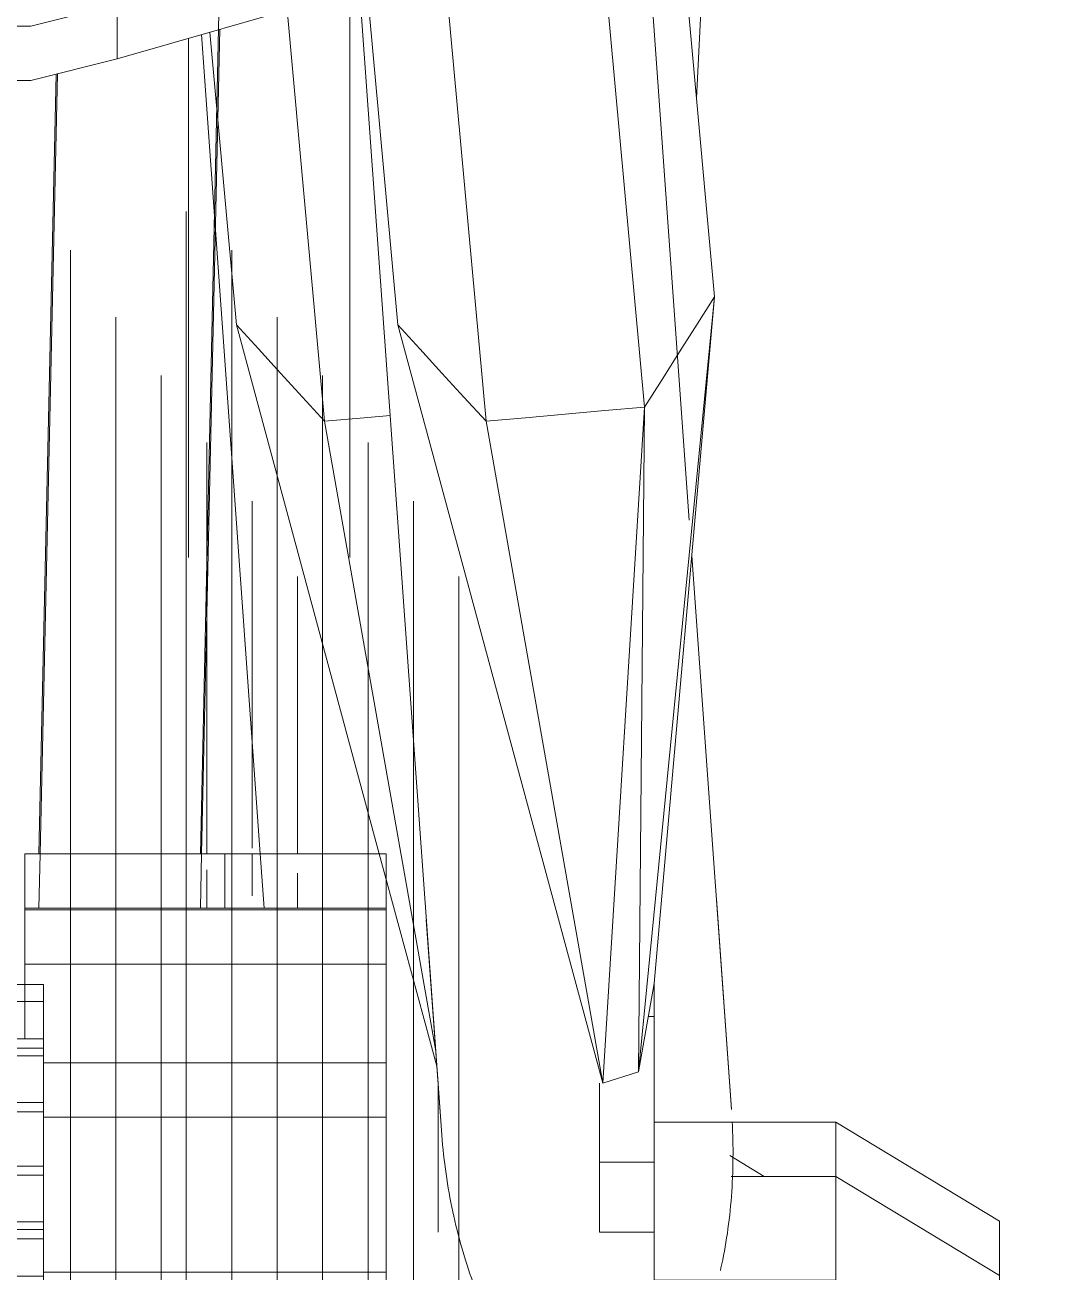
# Model space of a CAD drawing. Header units: millimetres. Extents: x 47511 to 319330, y -16764 to 12078.
# Drawn here: x 98272.7 to 98329.2, y 372.7 to 441.2 of the extents above; entities that cross this region are included whole.
import ezdxf

# ---------------------------------------------------------------- set-up
doc = ezdxf.new("R2010")
doc.units = ezdxf.units.MM
doc.linetypes.add('Dash - Tight', pattern=[4.5, 3, -1.5])
doc.layers.add('A-GENM', color=7, linetype='Continuous', lineweight=5)
doc.layers.add('E-LUM-CIRC', color=5, linetype='Dash - Tight', lineweight=30)
doc.layers.add('G-IMPT', color=7, linetype='Continuous', lineweight=13, true_color=0xc0c0c0)

# ---------------------------------------------------------------- blocks, each defined once
blk = doc.blocks.new('Bicycle_ATB_10197 - Bike ATB2_skp_-8137463-S_1000_LB_Basement')
at = {"layer": 'G-IMPT', "lineweight": 5}
for p, q in [((79.641, 24), (81.669, 24)), ((81.669, 24), (83.759, 24)), ((83.759, 24), (86.746, 24)), ((83.759, 24), (83.759, 15.121)), ((86.84, 15.121), (86.84, 24)), ((75.34, 22.978), (75.34, 15.121)), ((86.84, 23.228), (89.827, 23.162)), ((89.827, 23.162), (132.717, 22.212)), ((66.827, 21.5), (70.04, 21.5)), ((70.04, 21.5), (74.033, 21.5)), ((78.027, 21.5), (74.033, 21.5)), ((74.033, 21.5), (78.027, 21.5)), ((82.021, 21.5), (78.327, 21.5)), ((78.327, 21.5), (82.021, 21.5)), ((85.774, 21.5), (82.021, 21.5)), ((82.021, 21.5), (85.774, 21.5)), ((89.527, 21.5), (86.746, 21.5)), ((86.746, 21.5), (89.527, 21.5)), ((70.359, 19), (66.827, 19)), ((66.827, 19), (70.359, 19)), ((74.033, 19), (70.359, 19)), ((70.359, 19), (74.033, 19)), ((77.708, 19), (74.033, 19)), ((74.033, 19), (77.708, 19)), ((81.382, 19), (78.327, 19)), ((78.327, 19), (81.382, 19)), ((81.382, 19), (84.835, 19)), ((84.835, 19), (88.288, 19)), ((89.827, 19), (88.288, 19)), ((88.288, 19), (89.827, 19)), ((66.827, 16.5), (64.054, 16.5)), ((70.639, 16.5), (67.244, 16.5)), ((74.033, 16.5), (70.639, 16.5)), ((77.428, 16.5), (74.033, 16.5)), ((74.033, 16.5), (77.428, 16.5)), ((80.823, 16.5), (78.327, 16.5)), ((78.327, 16.5), (80.823, 16.5)), ((84.013, 16.5), (80.823, 16.5)), ((86.746, 16.5), (84.013, 16.5)), ((89.827, 16.5), (87.203, 16.5)), ((87.203, 16.5), (89.827, 16.5)), ((93.583, 16.5), (90.393, 16.5)), ((90.393, 16.5), (93.583, 16.5)), ((134.67, 15), (106.116, 15)), ((88.854, 14), (86.84, 14)), ((86.84, 14), (88.854, 14)), ((91.743, 14), (89.827, 14)), ((89.827, 14), (91.743, 14)), ((89.827, 11.5), (87.506, 11.5)), ((87.506, 11.5), (89.827, 11.5)), ((88.063, 9), (86.84, 9))]:
    blk.add_line(p, q, dxfattribs=at)
at = {"layer": 'G-IMPT', "lineweight": 5, "flags": 128}
for points in [[(74.033, 21.5), (70.04, 21.5), (66.827, 21.5)], [(97.033, 21.5), (93.28, 21.5), (89.827, 21.5)], [(89.827, 21.5), (93.28, 21.5), (97.033, 21.5)], [(109.271, 21.5), (106.212, 21.5), (103.152, 21.5), (100.093, 21.5), (97.033, 21.5)], [(97.033, 21.5), (100.093, 21.5), (103.152, 21.5), (106.212, 21.5), (109.271, 21.5)], [(117.259, 21.5), (115.262, 21.5), (113.265, 21.5), (111.268, 21.5), (109.271, 21.5)], [(109.271, 21.5), (111.268, 21.5), (113.265, 21.5), (115.262, 21.5), (117.259, 21.5)], [(120.033, 21.5), (119.34, 21.5), (118.646, 21.5), (117.953, 21.5), (117.259, 21.5)], [(117.259, 21.5), (117.953, 21.5), (118.646, 21.5), (119.34, 21.5), (120.033, 21.5)], [(88.288, 19), (84.835, 19), (81.382, 19)], [(95.193, 19), (91.741, 19), (89.827, 19)], [(89.827, 19), (91.741, 19), (95.193, 19)], [(106.452, 19), (103.638, 19), (100.823, 19), (98.008, 19), (95.193, 19)], [(95.193, 19), (98.008, 19), (100.823, 19), (103.638, 19), (106.452, 19)], [(113.801, 19), (111.964, 19), (110.127, 19), (108.29, 19), (106.452, 19)], [(106.452, 19), (108.29, 19), (110.127, 19), (111.964, 19), (113.801, 19)], [(116.353, 19), (115.715, 19), (115.077, 19), (114.439, 19), (113.801, 19)], [(113.801, 19), (114.439, 19), (115.077, 19), (115.715, 19), (116.353, 19)], [(57.674, 16.5), (60.864, 16.5), (64.054, 16.5), (66.827, 16.5)], [(67.244, 16.5), (70.639, 16.5), (74.033, 16.5)], [(80.823, 16.5), (84.013, 16.5), (86.746, 16.5)], [(103.986, 16.5), (101.385, 16.5), (98.785, 16.5), (96.184, 16.5), (93.583, 16.5)], [(93.583, 16.5), (96.184, 16.5), (98.785, 16.5), (101.385, 16.5), (103.986, 16.5)], [(110.775, 16.5), (109.078, 16.5), (107.381, 16.5), (105.683, 16.5), (103.986, 16.5)], [(103.986, 16.5), (105.683, 16.5), (107.381, 16.5), (109.078, 16.5), (110.775, 16.5)], [(113.133, 16.5), (112.544, 16.5), (111.954, 16.5), (111.365, 16.5), (110.775, 16.5)], [(110.775, 16.5), (111.365, 16.5), (111.954, 16.5), (112.544, 16.5), (113.133, 16.5)], [(101.167, 14), (98.811, 14), (96.455, 14), (94.099, 14), (91.743, 14)], [(91.743, 14), (94.099, 14), (96.455, 14), (98.811, 14), (101.167, 14)], [(107.317, 14), (105.78, 14), (104.242, 14), (102.704, 14), (101.167, 14)], [(101.167, 14), (102.704, 14), (104.242, 14), (105.78, 14), (107.317, 14)], [(109.453, 14), (108.919, 14), (108.385, 14), (107.851, 14), (107.317, 14)], [(107.317, 14), (107.851, 14), (108.385, 14), (108.919, 14), (109.453, 14)], [(96.095, 11.5), (94.417, 11.5), (92.275, 11.5), (90.133, 11.5)], [(90.133, 11.5), (92.275, 11.5), (94.417, 11.5), (95.99, 11.5)]]:
    blk.add_lwpolyline(points, dxfattribs=at)
blk = doc.blocks.new('Bicycle_ATB_10197 - BikeATB2D_dwg_Bike ATB2_skp_-2269-Ref_ Level-8137519-S_1000_LB_Basement')
at = {"layer": 'G-IMPT', "lineweight": 5}
for p, q in [((78.682, 24), (76.654, 24)), ((83.759, 24), (78.682, 24)), ((63.84, 22.978), (63.84, 15.121)), ((75.34, 22.978), (75.34, 15.121)), ((86.84, 23.228), (129.713, 22.278)), ((131.683, 15), (106.116, 15)), ((85.964, 14), (83.853, 14)), ((83.853, 14), (85.964, 14)), ((86.84, 11.5), (84.879, 11.5)), ((84.879, 11.5), (86.84, 11.5)), ((85.774, 9), (83.853, 9)), ((83.853, 9), (85.774, 9))]:
    blk.add_line(p, q, dxfattribs=at)
at = {"layer": 'G-IMPT', "lineweight": 5, "flags": 128}
for points in [[(83.759, 15.121), (83.759, 24), (86.84, 24), (86.84, 15.121)], [(62.293, 21.5), (66.046, 21.5), (70.04, 21.5), (74.033, 21.5), (78.027, 21.5), (82.021, 21.5), (85.774, 21.5), (89.527, 21.5), (93.28, 21.5), (97.033, 21.5), (100.093, 21.5), (103.152, 21.5), (106.212, 21.5), (109.271, 21.5), (111.268, 21.5), (113.265, 21.5), (115.262, 21.5), (117.259, 21.5), (117.953, 21.5), (118.646, 21.5), (119.34, 21.5), (120.033, 21.5), (119.34, 21.5), (118.646, 21.5), (117.953, 21.5), (117.259, 21.5), (115.262, 21.5), (113.265, 21.5), (111.268, 21.5), (109.271, 21.5), (106.212, 21.5), (103.152, 21.5), (100.093, 21.5), (97.033, 21.5), (93.28, 21.5), (89.527, 21.5), (85.774, 21.5), (82.021, 21.5), (78.027, 21.5), (74.033, 21.5), (70.04, 21.5), (66.046, 21.5), (62.293, 21.5)], [(63.232, 19), (66.685, 19), (70.359, 19), (74.033, 19), (77.708, 19), (74.033, 19), (70.359, 19), (66.685, 19), (63.232, 19)], [(116.353, 19), (115.715, 19), (115.077, 19), (114.439, 19), (113.801, 19), (111.964, 19), (110.127, 19), (108.29, 19), (106.452, 19), (103.638, 19), (100.823, 19), (98.008, 19), (95.193, 19), (91.741, 19), (88.288, 19), (84.835, 19), (81.382, 19), (77.709, 19)], [(77.709, 19), (81.382, 19), (84.835, 19), (88.288, 19), (91.741, 19), (95.193, 19), (98.008, 19), (100.823, 19), (103.638, 19), (106.452, 19), (108.29, 19), (110.127, 19), (111.964, 19), (113.801, 19), (114.439, 19), (115.077, 19), (115.715, 19), (116.353, 19)], [(60.864, 16.5), (64.054, 16.5), (67.244, 16.5), (70.639, 16.5), (74.033, 16.5), (77.428, 16.5), (80.823, 16.5), (84.013, 16.5), (87.203, 16.5), (90.393, 16.5), (93.583, 16.5), (96.184, 16.5), (98.785, 16.5), (101.385, 16.5), (103.986, 16.5), (105.683, 16.5), (107.381, 16.5), (109.078, 16.5), (110.775, 16.5), (111.365, 16.5), (111.954, 16.5), (112.544, 16.5), (113.133, 16.5), (112.544, 16.5), (111.954, 16.5), (111.365, 16.5), (110.775, 16.5), (109.078, 16.5), (107.381, 16.5), (105.683, 16.5), (103.986, 16.5), (101.385, 16.5), (98.785, 16.5), (96.184, 16.5), (93.583, 16.5), (90.393, 16.5), (87.203, 16.5), (84.013, 16.5), (80.823, 16.5), (77.428, 16.5), (74.033, 16.5), (70.639, 16.5), (67.244, 16.5), (64.054, 16.5), (60.864, 16.5)], [(86.84, 15.121), (86.84, 13), (83.853, 13)], [(109.453, 14), (108.919, 14), (108.385, 14), (107.851, 14), (107.317, 14), (105.78, 14), (104.242, 14), (102.704, 14), (101.167, 14), (98.811, 14), (96.455, 14), (94.099, 14), (91.743, 14), (88.854, 14), (86.84, 14)], [(86.84, 14), (88.854, 14), (91.743, 14), (94.099, 14), (96.455, 14), (98.811, 14), (101.167, 14), (102.704, 14), (104.242, 14), (105.78, 14), (107.317, 14), (107.851, 14), (108.385, 14), (108.919, 14), (109.453, 14)], [(106.233, 11.5), (105.748, 11.5), (105.263, 11.5), (104.777, 11.5), (104.292, 11.5), (102.894, 11.5), (101.496, 11.5), (100.098, 11.5), (98.7, 11.5), (96.558, 11.5), (94.417, 11.5), (92.275, 11.5), (90.133, 11.5), (87.506, 11.5)], [(87.506, 11.5), (90.133, 11.5), (92.275, 11.5), (94.417, 11.5), (96.558, 11.5), (98.7, 11.5), (100.098, 11.5), (101.496, 11.5), (102.894, 11.5), (104.292, 11.5), (104.777, 11.5), (105.263, 11.5), (105.748, 11.5), (106.233, 11.5)], [(102.093, 9), (101.67, 9), (101.247, 9), (100.824, 9), (100.401, 9), (99.183, 9), (97.965, 9), (96.747, 9), (95.529, 9), (93.662, 9), (91.796, 9), (89.93, 9), (88.063, 9), (86.84, 9)], [(86.84, 9), (88.063, 9), (89.93, 9), (91.796, 9), (93.662, 9), (95.529, 9), (96.747, 9), (97.965, 9), (99.183, 9), (100.401, 9), (100.824, 9), (101.247, 9), (101.67, 9), (102.093, 9)]]:
    blk.add_lwpolyline(points, dxfattribs=at)
blk = doc.blocks.new('Bicycle_ATB_10197 - BikeATB2D_dwg_Bike ATB2_skp_-2270-Ref_ Level-8137520-S_1000_LB_Basement')
at = {"layer": 'G-IMPT', "lineweight": 5}
for p, q in [((302.801, -73.42), (302.801, -64.541)), ((321.496, -79.472), (322.644, -77.577))]:
    blk.add_line(p, q, dxfattribs=at)
at = {"layer": 'G-IMPT', "lineweight": 5, "flags": 128}
for points in [[(274.969, -73.42), (274.969, -64.541), (293.117, -64.541), (302.801, -64.541), (313.361, -64.541)], [(293.117, -64.541), (293.117, -67.041), (293.117, -69.541), (293.117, -72.041), (293.117, -73.42)]]:
    blk.add_lwpolyline(points, dxfattribs=at)
blk.add_lwpolyline([(293.117, -73.42), (293.117, -72.041), (293.117, -69.541), (293.117, -67.041), (293.117, -64.541), (293.117, -67.041), (293.117, -69.541), (293.117, -72.041)], close=True, dxfattribs=at)
blk = doc.blocks.new('Bicycle_ATB_10197 - BikeATB2D_dwg_Bike ATB2_skp_-2280-Ref_ Level-8137529-S_1000_LB_Basement')
at = {"layer": 'G-IMPT', "lineweight": 5}
for p, q in [((9.12, 6.408), (19.395, 9.186)), ((19.395, 9.186), (20.805, 9.568))]:
    blk.add_line(p, q, dxfattribs=at)
at = {"layer": 'G-IMPT', "lineweight": 5, "flags": 128}
for points in [[(20.805, 9.568), (49.885, 17.431), (65.982, 18.898)], [(9.951, 6.467), (44.587, 12.577), (45.912, 13.79), (47.236, 15.004), (48.56, 16.218), (49.885, 17.431)], [(44.908, 8.971), (44.781, 10.398), (44.587, 12.577), (45.912, 13.79), (47.236, 15.004), (48.56, 16.218), (49.885, 17.431), (48.56, 16.218), (47.236, 15.004), (45.912, 13.79), (44.587, 12.577), (67.201, 14.637)], [(0, 6.329), (3.854, 6.329), (8.012, 6.329)]]:
    blk.add_lwpolyline(points, dxfattribs=at)
blk.add_lwpolyline([(44.908, 8.971), (44.781, 10.398), (44.587, 12.577), (44.781, 10.398)], close=True, dxfattribs=at)
blk = doc.blocks.new('Bicycle_ATB_10197 - BikeATB2D_dwg_Bike ATB2_skp_-2286-Ref_ Level-8137534-S_1000_LB_Basement')
blk.add_blockref('Bicycle_ATB_10197 - BikeATB2D_dwg_Bike ATB2_skp_-2280-Ref_ Level-8137529-S_1000_LB_Basement', (0, 0))
blk = doc.blocks.new('Bicycle_ATB_10197 - BikeATB2D_dwg-8137488-S_1000_LB_Basement')
for name, p in [('Bicycle_ATB_10197 - BikeATB2D_dwg_Bike ATB2_skp_-2286-Ref_ Level-8137534-S_1000_LB_Basement', (-666.819, -58.141)), ('Bicycle_ATB_10197 - BikeATB2D_dwg_Bike ATB2_skp_-2269-Ref_ Level-8137519-S_1000_LB_Basement', (-732.854, -53.076)), ('Bicycle_ATB_10197 - BikeATB2D_dwg_Bike ATB2_skp_-2270-Ref_ Level-8137520-S_1000_LB_Basement', (-985.254, 9.729))]:
    blk.add_blockref(name, p)
blk = doc.blocks.new('Bicycle_ATB_10197 - Bicycle_ATB_10197-8136418-S_1000_LB_Basement')
at = {"layer": 'A-GENM'}
for p, q in [((-597.979, -38.791), (-643.026, -42.018)), ((-643.026, -42.018), (-646.013, -42.232))]:
    blk.add_line(p, q, dxfattribs=at)
for name, p in [('Bicycle_ATB_10197 - BikeATB2D_dwg-8137488-S_1000_LB_Basement', (2.987, 0)), ('Bicycle_ATB_10197 - Bike ATB2_skp_-8137463-S_1000_LB_Basement', (-732.854, -53.076))]:
    blk.add_blockref(name, p)
blk = doc.blocks.new('Bicycle_ATB_10197 - Bike ATB2_skp_-V32-S_1000_LB_Basement')
at = {"layer": 'A-GENM'}
for p, q in [((-689.716, -64.813), (-692.137, -64.813)), ((-692.137, -64.813), (-689.716, -64.813)), ((-679.466, -64.813), (-682.453, -64.813)), ((-682.453, -64.813), (-679.466, -64.813)), ((-669.461, -64.813), (-667.288, -64.813)), ((-667.288, -64.813), (-669.461, -64.813))]:
    blk.add_line(p, q, dxfattribs=at)
at = {"layer": 'A-GENM', "flags": 128}
for points in [[(-692.137, -64.813), (-692.137, -62.313), (-692.137, -59.813), (-692.137, -57.313), (-692.137, -54.813)], [(-692.137, -54.813), (-692.137, -57.313), (-692.137, -59.813), (-692.137, -62.313), (-692.137, -64.813)], [(-682.453, -64.813), (-684.874, -64.813), (-687.295, -64.813), (-689.15, -64.813)], [(-689.15, -64.813), (-687.295, -64.813), (-684.874, -64.813), (-682.453, -64.813)], [(-669.461, -64.813), (-672.709, -64.813), (-675.957, -64.813), (-679.205, -64.813)], [(-679.205, -64.813), (-675.957, -64.813), (-672.709, -64.813), (-669.461, -64.813)], [(-666.474, -64.813), (-665.116, -64.813), (-662.944, -64.813), (-660.771, -64.813)], [(-660.771, -64.813), (-662.944, -64.813), (-665.116, -64.813), (-666.474, -64.813)]]:
    blk.add_lwpolyline(points, dxfattribs=at)
at = {"layer": 'G-IMPT', "lineweight": 5}
for p, q in [((-710.285, -54.813), (-707.298, -54.813)), ((-710.285, -54.813), (-710.285, -64.813)), ((-707.298, -54.813), (-692.137, -54.813)), ((-692.137, -54.813), (-682.453, -54.813)), ((-682.453, -54.813), (-679.637, -54.813)), ((-682.453, -54.813), (-682.453, -64.813)), ((-679.466, -54.813), (-672.82, -54.813)), ((-669.461, -57.225), (-669.461, -64.813)), ((-660.771, -64.813), (-660.771, -59.055)), ((-710.285, -64.813), (-707.298, -64.813)), ((-707.298, -64.813), (-692.137, -64.813)), ((-687.389, -73.813), (-692.841, -64.813)), ((-689.716, -64.813), (-692.137, -64.813)), ((-686.925, -73.813), (-692.137, -64.813)), ((-679.466, -64.813), (-682.453, -64.813)), ((-682.453, -64.813), (-680.533, -73.813)), ((-671.958, -73.813), (-669.461, -64.813)), ((-667.288, -64.813), (-669.461, -64.813)), ((-660.771, -64.813), (-666.223, -73.813)), ((-687.389, -73.813), (-686.925, -73.813)), ((-683.938, -73.813), (-686.925, -73.813)), ((-680.533, -73.813), (-683.938, -73.813)), ((-680.533, -73.813), (-671.958, -73.813)), ((-666.223, -73.813), (-671.958, -73.813))]:
    blk.add_line(p, q, dxfattribs=at)
at = {"layer": 'G-IMPT', "lineweight": 5, "flags": 128}
for points in [[(-692.137, -64.813), (-692.137, -62.313), (-692.137, -59.813), (-692.137, -57.313), (-692.137, -54.813)], [(-682.453, -64.813), (-684.874, -64.813), (-687.295, -64.813), (-689.15, -64.813)], [(-669.461, -64.813), (-672.709, -64.813), (-675.957, -64.813), (-679.205, -64.813)], [(-660.771, -64.813), (-662.944, -64.813), (-665.116, -64.813), (-666.474, -64.813)]]:
    blk.add_lwpolyline(points, dxfattribs=at)
blk = doc.blocks.new('Bicycle_ATB_10197 - Bike ATB2_skp_-V34-S_1000_LB_Basement')
at = {"layer": 'G-IMPT', "lineweight": 5}
for p, q in [((108.08, 0), (106.17, 0)), ((106.17, 0), (108.08, 0)), ((126.3, 0), (124.4, 0)), ((124.4, 0), (126.3, 0))]:
    blk.add_line(p, q, dxfattribs=at)
at = {"layer": 'G-IMPT', "lineweight": 5, "flags": 128}
for points in [[(86.69, 0), (85.28, 0), (83.87, 0), (82.46, 0), (81.05, 0)], [(81.05, 0), (82.46, 0), (83.87, 0), (85.28, 0), (86.69, 0)], [(92.33, 0), (90.92, 0), (89.51, 0), (88.1, 0), (86.69, 0)], [(86.69, 0), (88.1, 0), (89.51, 0), (90.92, 0), (92.33, 0)], [(100.45, 0), (98.42, 0), (96.39, 0), (94.36, 0), (92.33, 0)], [(92.33, 0), (94.36, 0), (96.39, 0), (98.42, 0), (100.45, 0)], [(104.26, 0), (102.35, 0), (100.45, 0)], [(100.45, 0), (102.35, 0), (104.26, 0)], [(116.8, 0), (114.62, 0), (112.44, 0), (110.26, 0), (108.08, 0)], [(108.08, 0), (110.26, 0), (112.44, 0), (114.62, 0), (116.8, 0)], [(118.68, 0), (118.21, 0), (117.74, 0), (117.27, 0), (116.8, 0)], [(116.8, 0), (117.27, 0), (117.74, 0), (118.21, 0), (118.68, 0)], [(122.49, 0), (120.58, 0), (118.68, 0)], [(118.68, 0), (120.58, 0), (122.49, 0)], [(126.3, 0), (127.86, 0), (129.41, 0), (130.97, 0), (132.52, 0)], [(132.52, 0), (130.97, 0), (129.41, 0), (127.86, 0), (126.3, 0)], [(132.52, 0), (135.21, 0), (137.9, 0), (140.58, 0), (143.27, 0)], [(143.27, 0), (140.58, 0), (137.9, 0), (135.21, 0), (132.52, 0)], [(143.27, 0), (142.74, 0), (142.22, 0), (141.69, 0), (141.16, 0)], [(141.16, 0), (142.72, 0), (144.27, 0), (145.83, 0), (147.38, 0)], [(147.38, 0), (145.83, 0), (144.27, 0), (142.72, 0), (141.16, 0)], [(141.16, 0), (141.69, 0), (142.22, 0), (142.74, 0), (143.27, 0)], [(147.38, 0), (148.4, 0), (149.41, 0), (150.43, 0), (151.44, 0)], [(151.44, 0), (150.43, 0), (149.41, 0), (148.4, 0), (147.38, 0)], [(151.44, 0), (154.31, 0), (157.18, 0), (160.05, 0), (162.92, 0)], [(162.92, 0), (160.05, 0), (157.18, 0), (154.31, 0), (151.44, 0)], [(162.92, 0), (161.46, 0), (160, 0), (158.54, 0), (157.08, 0)], [(157.08, 0), (158.1, 0), (159.11, 0), (160.13, 0), (161.14, 0)], [(161.14, 0), (160.13, 0), (159.11, 0), (158.1, 0), (157.08, 0)], [(157.08, 0), (158.54, 0), (160, 0), (161.46, 0), (162.92, 0)], [(161.14, 0), (161.49, 0), (161.85, 0), (162.2, 0), (162.55, 0)], [(162.55, 0), (162.2, 0), (161.85, 0), (161.49, 0), (161.14, 0)], [(162.55, 0), (165.26, 0), (167.96, 0), (170.67, 0), (173.38, 0)], [(173.38, 0), (170.67, 0), (167.96, 0), (165.26, 0), (162.55, 0)], [(173.38, 0), (171.16, 0), (168.94, 0), (166.73, 0), (164.51, 0)], [(164.51, 0), (164.86, 0), (165.21, 0), (165.57, 0), (165.92, 0)], [(165.92, 0), (165.57, 0), (165.21, 0), (164.86, 0), (164.51, 0)], [(164.51, 0), (166.73, 0), (168.94, 0), (171.16, 0), (173.38, 0)]]:
    blk.add_lwpolyline(points, dxfattribs=at)
blk = doc.blocks.new('Bicycle_ATB_10197 - Bike ATB2_skp_-V35-S_1000_LB_Basement')
at = {"layer": 'G-IMPT', "lineweight": 5}
for p, q in [((63.84, 24), (75.34, 24)), ((66.827, 24), (75.34, 24)), ((75.34, 24), (83.759, 24)), ((75.34, 24), (75.34, 13)), ((83.759, 24), (86.746, 24)), ((83.759, 24), (83.759, 13)), ((86.84, 13), (86.84, 24)), ((86.84, 23.228), (89.827, 23.162)), ((89.827, 23.162), (135.162, 22.158)), ((82.021, 21.5), (78.327, 21.5)), ((78.327, 21.5), (82.021, 21.5)), ((85.774, 21.5), (82.021, 21.5)), ((82.021, 21.5), (85.774, 21.5)), ((89.527, 21.5), (86.746, 21.5)), ((86.746, 21.5), (89.527, 21.5)), ((81.382, 19), (78.327, 19)), ((78.327, 19), (81.382, 19)), ((80.823, 16.5), (78.327, 16.5)), ((78.327, 16.5), (80.823, 16.5)), ((89.827, 16.5), (87.203, 16.5)), ((87.203, 16.5), (89.827, 16.5)), ((93.583, 16.5), (90.393, 16.5)), ((90.393, 16.5), (93.583, 16.5)), ((137.212, 15), (106.116, 15)), ((88.854, 14), (86.746, 14)), ((86.746, 14), (88.854, 14)), ((91.743, 14), (89.827, 14)), ((89.827, 14), (91.743, 14)), ((75.34, 13), (63.84, 13)), ((83.759, 13), (75.34, 13)), ((86.746, 13), (83.759, 13))]:
    blk.add_line(p, q, dxfattribs=at)
at = {"layer": 'G-IMPT', "lineweight": 5, "flags": 128}
for points in [[(78.027, 21.5), (74.033, 21.5), (70.04, 21.5), (66.827, 21.5)], [(66.827, 21.5), (70.04, 21.5), (74.033, 21.5), (78.027, 21.5)], [(97.033, 21.5), (93.28, 21.5), (89.827, 21.5)], [(89.827, 21.5), (93.28, 21.5), (97.033, 21.5)], [(109.271, 21.5), (106.212, 21.5), (103.152, 21.5), (100.093, 21.5), (97.033, 21.5)], [(97.033, 21.5), (100.093, 21.5), (103.152, 21.5), (106.212, 21.5), (109.271, 21.5)], [(117.259, 21.5), (115.262, 21.5), (113.265, 21.5), (111.268, 21.5), (109.271, 21.5)], [(109.271, 21.5), (111.268, 21.5), (113.265, 21.5), (115.262, 21.5), (117.259, 21.5)], [(120.033, 21.5), (119.34, 21.5), (118.646, 21.5), (117.953, 21.5), (117.259, 21.5)], [(117.259, 21.5), (117.953, 21.5), (118.646, 21.5), (119.34, 21.5), (120.033, 21.5)], [(77.708, 19), (74.033, 19), (70.359, 19), (66.827, 19)], [(66.827, 19), (70.359, 19), (74.033, 19), (77.708, 19)], [(89.827, 19), (88.288, 19), (84.835, 19), (81.382, 19)], [(81.382, 19), (84.835, 19), (88.288, 19), (89.827, 19)], [(95.193, 19), (91.741, 19), (89.827, 19)], [(89.827, 19), (91.741, 19), (95.193, 19)], [(106.452, 19), (103.638, 19), (100.823, 19), (98.008, 19), (95.193, 19)], [(95.193, 19), (98.008, 19), (100.823, 19), (103.638, 19), (106.452, 19)], [(113.801, 19), (111.964, 19), (110.127, 19), (108.29, 19), (106.452, 19)], [(106.452, 19), (108.29, 19), (110.127, 19), (111.964, 19), (113.801, 19)], [(116.353, 19), (115.715, 19), (115.077, 19), (114.439, 19), (113.801, 19)], [(113.801, 19), (114.439, 19), (115.077, 19), (115.715, 19), (116.353, 19)], [(77.428, 16.5), (74.033, 16.5), (70.639, 16.5), (67.244, 16.5)], [(67.244, 16.5), (70.639, 16.5), (74.033, 16.5), (77.428, 16.5)], [(86.746, 16.5), (84.013, 16.5), (80.823, 16.5)], [(80.823, 16.5), (84.013, 16.5), (86.746, 16.5)], [(103.986, 16.5), (101.385, 16.5), (98.785, 16.5), (96.184, 16.5), (93.583, 16.5)], [(93.583, 16.5), (96.184, 16.5), (98.785, 16.5), (101.385, 16.5), (103.986, 16.5)], [(110.775, 16.5), (109.078, 16.5), (107.381, 16.5), (105.683, 16.5), (103.986, 16.5)], [(103.986, 16.5), (105.683, 16.5), (107.381, 16.5), (109.078, 16.5), (110.775, 16.5)], [(113.133, 16.5), (112.544, 16.5), (111.954, 16.5), (111.365, 16.5), (110.775, 16.5)], [(110.775, 16.5), (111.365, 16.5), (111.954, 16.5), (112.544, 16.5), (113.133, 16.5)], [(80.184, 14), (77.109, 14), (74.033, 14), (70.958, 14), (67.883, 14)], [(67.883, 14), (70.958, 14), (74.033, 14), (77.109, 14), (80.184, 14)], [(85.964, 14), (83.074, 14), (80.184, 14)], [(80.184, 14), (83.074, 14), (85.964, 14)], [(101.167, 14), (98.811, 14), (96.455, 14), (94.099, 14), (91.743, 14)], [(91.743, 14), (94.099, 14), (96.455, 14), (98.811, 14), (101.167, 14)], [(107.317, 14), (105.78, 14), (104.242, 14), (102.704, 14), (101.167, 14)], [(101.167, 14), (102.704, 14), (104.242, 14), (105.78, 14), (107.317, 14)], [(109.453, 14), (108.919, 14), (108.385, 14), (107.851, 14), (107.317, 14)], [(107.317, 14), (107.851, 14), (108.385, 14), (108.919, 14), (109.453, 14)], [(68.442, 11.5), (65.815, 11.5), (63.188, 11.5), (60.561, 11.5), (57.933, 11.5)], [(57.933, 11.5), (60.561, 11.5), (63.188, 11.5), (65.815, 11.5), (68.442, 11.5)], [(79.625, 11.5), (76.829, 11.5), (74.033, 11.5), (71.238, 11.5), (68.442, 11.5)], [(68.442, 11.5), (71.238, 11.5), (74.033, 11.5), (76.829, 11.5), (79.625, 11.5)], [(90.133, 11.5), (87.506, 11.5), (84.879, 11.5), (82.252, 11.5), (79.625, 11.5)], [(79.625, 11.5), (82.252, 11.5), (84.879, 11.5), (87.506, 11.5), (90.133, 11.5)], [(95.99, 11.5), (94.417, 11.5), (92.275, 11.5), (90.133, 11.5)], [(90.133, 11.5), (92.275, 11.5), (94.417, 11.5), (95.99, 11.5)], [(69.161, 9), (66.872, 9), (64.582, 9), (62.293, 9), (60.003, 9)], [(60.003, 9), (62.293, 9), (64.582, 9), (66.872, 9), (68.982, 9)], [(78.906, 9), (76.47, 9), (74.033, 9), (71.597, 9), (69.161, 9)], [(88.063, 9), (85.774, 9), (83.485, 9), (81.195, 9), (78.906, 9)]]:
    blk.add_lwpolyline(points, dxfattribs=at)
at = {"xscale": 0.6375951415095663, "yscale": 0.6375951415095663, "zscale": 0.6375951415095663}
blk.add_blockref('Bicycle_ATB_10197 - Bike ATB2_skp_-V34-S_1000_LB_Basement', (11.617, 24), dxfattribs=at)
blk = doc.blocks.new('Bicycle_ATB_10197 - Bike ATB2_skp_-V36-S_1000_LB_Basement')
at = {"layer": 'G-IMPT', "lineweight": 5}
for p, q in [((34.315, 30.777), (34.315, -2.143)), ((36.238, 30.777), (34.315, 30.777)), ((36.718, 30.777), (36.718, -2.143)), ((33.435, -2.143), (33.435, 27.471)), ((40, 26.061), (40, -2.143)), ((45.685, 23.175), (45.685, -2.143)), ((43.282, -2.143), (43.282, 23.092)), ((46.565, 22.802), (46.565, -2.143)), ((33.435, -37.425), (33.435, -39.652)), ((34.315, -37.425), (34.315, -39.652)), ((36.718, -37.425), (36.718, -39.652)), ((40, -37.425), (40, -39.652)), ((43.282, -37.425), (43.282, -39.652)), ((45.685, -37.425), (45.685, -39.652)), ((46.565, -37.425), (46.565, -39.652)), ((34.315, -39.652), (33.435, -39.652)), ((36.718, -39.652), (34.315, -39.652)), ((39.521, -39.652), (37.118, -39.652)), ((42.803, -39.652), (40, -39.652)), ((45.685, -39.652), (43.282, -39.652)), ((46.565, -39.652), (45.685, -39.652))]:
    blk.add_line(p, q, dxfattribs=at)
blk = doc.blocks.new('Bicycle_ATB_10197 - Bike ATB2_skp_-8137456-S_1000_LB_Basement')
at = {"layer": 'G-IMPT', "lineweight": 5}
for p, q in [((-600.506, -20.522), (-600.506, -18.847)), ((-599.31, -25.265), (-600.506, -20.522)), ((-596.323, -25.265), (-599.31, -25.265)), ((-599.31, -25.265), (-595.373, -39.018))]:
    blk.add_line(p, q, dxfattribs=at)
blk = doc.blocks.new('Bicycle_ATB_10197 - BikeATB2D_dwg_Bike ATB2_skp_-2262-Ref_ Level-V72-S_1000_LB_Basement')
at = {"layer": 'G-IMPT', "lineweight": 5}
blk.add_line((385.944, -34.994), (384.748, -30.251), dxfattribs=at)
at = {"layer": 'G-IMPT', "lineweight": 5, "flags": 128}
blk.add_lwpolyline([(384.748, -30.251), (384.748, -8.691), (384.748, 12.868), (385.944, 17.611)], dxfattribs=at)
blk = doc.blocks.new('Bicycle_ATB_10197 - BikeATB2D_dwg_Bike ATB2_skp_-2263-Ref_ Level-V73-S_1000_LB_Basement')
at = {"layer": 'G-IMPT', "lineweight": 5}
for p, q in [((34.315, 30.777), (33.435, 30.777)), ((33.435, -2.143), (33.435, 28.882)), ((36.718, 28.882), (36.718, -2.143)), ((40, 28.882), (40, -2.143)), ((43.282, -2.143), (43.282, 28.577)), ((45.685, 27.904), (45.685, -2.143)), ((46.565, 27.667), (46.565, -2.143)), ((34.315, -37.425), (34.315, -39.652)), ((36.718, -37.425), (36.718, -39.652)), ((40, -37.425), (40, -39.652)), ((43.282, -37.425), (43.282, -39.652)), ((45.685, -37.425), (45.685, -39.652))]:
    blk.add_line(p, q, dxfattribs=at)
at = {"layer": 'G-IMPT', "lineweight": 5, "flags": 128}
for points in [[(35.762, 30.777), (34.315, 30.777), (34.315, -2.143)], [(46.565, -37.425), (46.565, -39.652), (45.685, -39.652), (43.282, -39.652), (40, -39.652), (36.718, -39.652), (34.315, -39.652), (33.435, -39.652), (33.435, -37.425)]]:
    blk.add_lwpolyline(points, dxfattribs=at)
blk = doc.blocks.new('Bicycle_ATB_10197 - BikeATB2D_dwg_Bike ATB2_skp_-2268-Ref_ Level-V78-S_1000_LB_Basement')
at = {"layer": 'G-IMPT', "lineweight": 5, "flags": 128}
blk.add_lwpolyline([(81.05, 0), (82.46, 0), (83.87, 0), (85.28, 0), (86.69, 0), (88.1, 0), (89.51, 0), (90.92, 0), (92.33, 0), (94.36, 0), (96.39, 0), (98.42, 0), (100.45, 0), (102.35, 0), (104.26, 0), (106.17, 0), (108.08, 0), (110.26, 0), (112.44, 0), (114.62, 0), (116.8, 0), (117.27, 0), (117.74, 0), (118.21, 0), (118.68, 0), (120.58, 0), (122.49, 0), (124.4, 0), (126.3, 0), (127.86, 0), (129.41, 0), (130.97, 0), (132.52, 0), (135.21, 0), (137.9, 0), (140.58, 0), (143.27, 0), (142.74, 0), (142.22, 0), (141.69, 0), (141.16, 0), (142.72, 0), (144.27, 0), (145.83, 0), (147.38, 0), (148.4, 0), (149.41, 0), (150.43, 0), (151.44, 0), (154.31, 0), (157.18, 0), (160.05, 0), (162.92, 0), (161.46, 0), (160, 0), (158.54, 0), (157.08, 0), (158.1, 0), (159.11, 0), (160.13, 0), (161.14, 0), (161.49, 0), (161.85, 0), (162.2, 0), (162.55, 0), (165.26, 0), (167.96, 0), (170.67, 0), (173.38, 0), (171.16, 0), (168.94, 0), (166.73, 0), (164.51, 0), (164.86, 0), (165.21, 0), (165.57, 0), (165.92, 0), (165.57, 0), (165.21, 0), (164.86, 0), (164.51, 0), (166.73, 0), (168.94, 0), (171.16, 0), (173.38, 0), (170.67, 0), (167.96, 0), (165.26, 0), (162.55, 0), (162.2, 0), (161.85, 0), (161.49, 0), (161.14, 0), (160.13, 0), (159.11, 0), (158.1, 0), (157.08, 0), (158.54, 0), (160, 0), (161.46, 0), (162.92, 0), (160.05, 0), (157.18, 0), (154.31, 0), (151.44, 0), (150.43, 0), (149.41, 0), (148.4, 0), (147.38, 0), (145.83, 0), (144.27, 0), (142.72, 0), (141.16, 0), (141.69, 0), (142.22, 0), (142.74, 0), (143.27, 0), (140.58, 0), (137.9, 0), (135.21, 0), (132.52, 0), (130.97, 0), (129.41, 0), (127.86, 0), (126.3, 0), (124.4, 0), (122.49, 0), (120.58, 0), (118.68, 0), (118.21, 0), (117.74, 0), (117.27, 0), (116.8, 0), (114.62, 0), (112.44, 0), (110.26, 0), (108.08, 0), (106.17, 0), (104.26, 0), (102.35, 0), (100.45, 0), (98.42, 0), (96.39, 0), (94.36, 0), (92.33, 0), (90.92, 0), (89.51, 0), (88.1, 0), (86.69, 0), (85.28, 0), (83.87, 0), (82.46, 0), (81.05, 0)], dxfattribs=at)
blk = doc.blocks.new('Bicycle_ATB_10197 - BikeATB2D_dwg_Bike ATB2_skp_-2269-Ref_ Level-V79-S_1000_LB_Basement')
at = {"layer": 'G-IMPT', "lineweight": 5}
for p, q in [((63.84, 24), (63.84, 13)), ((86.84, 23.228), (135.162, 22.158)), ((137.212, 15), (106.116, 15))]:
    blk.add_line(p, q, dxfattribs=at)
at = {"layer": 'G-IMPT', "lineweight": 5, "flags": 128}
for points in [[(83.759, 24), (75.34, 24), (63.84, 24), (52.34, 24), (43.922, 24), (40.84, 24), (20.602, 24), (20.602, 13)], [(83.759, 13), (83.759, 24), (86.84, 24), (86.84, 13), (83.759, 13), (75.34, 13), (63.84, 13), (52.34, 13), (43.922, 13), (40.84, 13)], [(66.477, 24), (75.34, 24), (75.34, 13)], [(62.293, 21.5), (66.046, 21.5), (70.04, 21.5), (74.033, 21.5), (78.027, 21.5), (82.021, 21.5), (85.774, 21.5), (89.527, 21.5), (93.28, 21.5), (97.033, 21.5), (100.093, 21.5), (103.152, 21.5), (106.212, 21.5), (109.271, 21.5), (111.268, 21.5), (113.265, 21.5), (115.262, 21.5), (117.259, 21.5), (117.953, 21.5), (118.646, 21.5), (119.34, 21.5), (120.033, 21.5), (119.34, 21.5), (118.646, 21.5), (117.953, 21.5), (117.259, 21.5), (115.262, 21.5), (113.265, 21.5), (111.268, 21.5), (109.271, 21.5), (106.212, 21.5), (103.152, 21.5), (100.093, 21.5), (97.033, 21.5), (93.28, 21.5), (89.527, 21.5), (85.774, 21.5), (82.021, 21.5), (78.027, 21.5), (74.033, 21.5), (70.04, 21.5), (66.046, 21.5), (62.293, 21.5)], [(63.232, 19), (66.685, 19), (70.359, 19), (74.033, 19), (77.708, 19), (74.033, 19), (70.359, 19), (66.685, 19), (63.232, 19)], [(116.353, 19), (115.715, 19), (115.077, 19), (114.439, 19), (113.801, 19), (111.964, 19), (110.127, 19), (108.29, 19), (106.452, 19), (103.638, 19), (100.823, 19), (98.008, 19), (95.193, 19), (91.741, 19), (88.288, 19), (84.835, 19), (81.382, 19), (77.709, 19)], [(77.709, 19), (81.382, 19), (84.835, 19), (88.288, 19), (91.741, 19), (95.193, 19), (98.008, 19), (100.823, 19), (103.638, 19), (106.452, 19), (108.29, 19), (110.127, 19), (111.964, 19), (113.801, 19), (114.439, 19), (115.077, 19), (115.715, 19), (116.353, 19)], [(60.864, 16.5), (64.054, 16.5), (67.244, 16.5), (70.639, 16.5), (74.033, 16.5), (77.428, 16.5), (80.823, 16.5), (84.013, 16.5), (87.203, 16.5), (90.393, 16.5), (93.583, 16.5), (96.184, 16.5), (98.785, 16.5), (101.385, 16.5), (103.986, 16.5), (105.683, 16.5), (107.381, 16.5), (109.078, 16.5), (110.775, 16.5), (111.365, 16.5), (111.954, 16.5), (112.544, 16.5), (113.133, 16.5), (112.544, 16.5), (111.954, 16.5), (111.365, 16.5), (110.775, 16.5), (109.078, 16.5), (107.381, 16.5), (105.683, 16.5), (103.986, 16.5), (101.385, 16.5), (98.785, 16.5), (96.184, 16.5), (93.583, 16.5), (90.393, 16.5), (87.203, 16.5), (84.013, 16.5), (80.823, 16.5), (77.428, 16.5), (74.033, 16.5), (70.639, 16.5), (67.244, 16.5), (64.054, 16.5), (60.864, 16.5)], [(62.103, 14), (64.993, 14), (67.883, 14), (70.958, 14), (74.033, 14), (77.109, 14), (80.184, 14), (83.074, 14), (85.964, 14), (88.854, 14), (91.743, 14), (94.099, 14), (96.455, 14), (98.811, 14), (101.167, 14), (102.704, 14), (104.242, 14), (105.78, 14), (107.317, 14), (107.851, 14), (108.385, 14), (108.919, 14), (109.453, 14), (108.919, 14), (108.385, 14), (107.851, 14), (107.317, 14), (105.78, 14), (104.242, 14), (102.704, 14), (101.167, 14), (98.811, 14), (96.455, 14), (94.099, 14), (91.743, 14), (88.854, 14), (85.964, 14), (83.074, 14), (80.184, 14), (77.109, 14), (74.033, 14), (70.958, 14), (67.883, 14), (64.993, 14), (62.103, 14)], [(63.188, 11.5), (65.815, 11.5), (68.442, 11.5), (71.238, 11.5), (74.033, 11.5), (76.829, 11.5), (79.625, 11.5), (82.252, 11.5), (84.879, 11.5), (87.506, 11.5), (90.133, 11.5), (92.275, 11.5), (94.417, 11.5), (96.558, 11.5), (98.7, 11.5), (100.098, 11.5), (101.496, 11.5), (102.894, 11.5), (104.292, 11.5), (104.777, 11.5), (105.263, 11.5), (105.748, 11.5), (106.233, 11.5), (105.748, 11.5), (105.263, 11.5), (104.777, 11.5), (104.292, 11.5), (102.894, 11.5), (101.496, 11.5), (100.098, 11.5), (98.7, 11.5), (96.558, 11.5), (94.417, 11.5), (92.275, 11.5), (90.133, 11.5), (87.506, 11.5), (84.879, 11.5), (82.252, 11.5), (79.625, 11.5), (76.829, 11.5), (74.033, 11.5), (71.238, 11.5), (68.442, 11.5), (65.815, 11.5), (63.188, 11.5)], [(62.293, 9), (64.582, 9), (66.872, 9), (69.161, 9), (71.597, 9), (74.033, 9), (76.47, 9), (78.906, 9), (81.195, 9), (83.485, 9), (85.774, 9), (88.063, 9), (89.93, 9), (91.796, 9), (93.662, 9), (95.529, 9), (96.747, 9), (97.965, 9), (99.183, 9), (100.401, 9), (100.824, 9), (101.247, 9), (101.67, 9), (102.093, 9), (101.67, 9), (101.247, 9), (100.824, 9), (100.401, 9), (99.183, 9), (97.965, 9), (96.747, 9), (95.529, 9), (93.662, 9), (91.796, 9), (89.93, 9), (88.063, 9), (85.774, 9), (83.485, 9), (81.195, 9), (78.906, 9), (76.47, 9), (74.033, 9), (71.597, 9), (69.161, 9), (66.872, 9), (64.582, 9), (62.293, 9)]]:
    blk.add_lwpolyline(points, dxfattribs=at)
at = {"xscale": 0.6375951415095663, "yscale": 0.6375951415095663, "zscale": 0.6375951415095663}
blk.add_blockref('Bicycle_ATB_10197 - BikeATB2D_dwg_Bike ATB2_skp_-2268-Ref_ Level-V78-S_1000_LB_Basement', (11.617, 24), dxfattribs=at)
blk = doc.blocks.new('Bicycle_ATB_10197 - BikeATB2D_dwg_Bike ATB2_skp_-2270-Ref_ Level-V80-S_1000_LB_Basement')
at = {"layer": 'G-IMPT', "lineweight": 5}
blk.add_line((304.721, -83.541), (298.33, -83.541), dxfattribs=at)
at = {"layer": 'G-IMPT', "lineweight": 5, "flags": 128}
for points in [[(293.117, -64.541), (293.117, -67.041), (293.117, -69.541), (293.117, -72.041), (293.117, -74.541), (274.969, -74.541), (274.969, -64.541), (293.117, -64.541), (302.801, -64.541), (315.794, -64.541), (318.436, -64.541)], [(313.296, -83.541), (319.031, -83.541), (324.483, -74.541), (322.311, -74.541), (320.138, -74.541), (317.966, -74.541), (315.794, -74.541), (312.546, -74.541), (309.297, -74.541), (306.049, -74.541), (302.801, -74.541), (300.38, -74.541), (297.959, -74.541), (295.538, -74.541), (293.117, -74.541), (293.117, -72.041), (293.117, -69.541), (293.117, -67.041), (293.117, -64.541), (293.117, -67.041), (293.117, -69.541), (293.117, -72.041), (293.117, -74.541), (295.538, -74.541), (297.959, -74.541), (300.38, -74.541), (302.801, -74.541), (300.38, -74.541), (297.959, -74.541), (295.538, -74.541), (293.117, -74.541), (298.33, -83.541), (297.865, -83.541)], [(324.483, -74.541), (322.311, -74.541), (320.138, -74.541), (317.966, -74.541), (315.794, -74.541), (312.546, -74.541), (309.297, -74.541), (306.049, -74.541), (302.801, -74.541), (306.049, -74.541), (309.297, -74.541), (312.546, -74.541), (315.794, -74.541), (313.296, -83.541), (304.721, -83.541), (302.801, -74.541), (302.801, -64.541)], [(315.794, -64.541), (315.794, -74.541), (317.966, -74.541), (320.138, -74.541), (322.311, -74.541), (324.483, -74.541), (324.483, -64.541)]]:
    blk.add_lwpolyline(points, dxfattribs=at)
blk = doc.blocks.new('Bicycle_ATB_10197 - BikeATB2D_dwg_Bike ATB2_skp_-2280-Ref_ Level-V89-S_1000_LB_Basement')
at = {"layer": 'G-IMPT', "lineweight": 5}
for p, q in [((3.854, 3.329), (3.854, 6.329)), ((76.846, 0.259), (62.353, 0.995))]:
    blk.add_line(p, q, dxfattribs=at)
at = {"layer": 'G-IMPT', "lineweight": 5, "flags": 128}
for points in [[(75.041, 6.565), (45.363, 3.861), (46.881, 2.896), (48.399, 1.931), (49.917, 0.965), (51.436, 0), (8.815, 4.197), (8.195, 6.158), (49.885, 17.431), (71.37, 19.389)], [(76.273, 2.263), (51.436, 0), (49.917, 0.965), (48.399, 1.931), (46.881, 2.896), (45.363, 3.861), (46.881, 2.896), (48.399, 1.931), (49.917, 0.965), (51.436, 0), (13.674, 3.329), (8.815, 4.197), (45.363, 3.861), (8.195, 6.158), (44.587, 12.577), (45.912, 13.79), (47.236, 15.004), (48.56, 16.218), (49.885, 17.431)], [(45.363, 3.861), (45.169, 6.04), (44.975, 8.219), (44.781, 10.398), (44.587, 12.577), (44.781, 10.398), (44.975, 8.219), (45.169, 6.04), (45.363, 3.861), (45.169, 6.04), (44.975, 8.219), (44.781, 10.398), (44.587, 12.577), (45.912, 13.79), (47.236, 15.004), (48.56, 16.218), (49.885, 17.431), (48.56, 16.218), (47.236, 15.004), (45.912, 13.79), (44.587, 12.577), (72.59, 15.128)], [(11.852, 3.329), (3.854, 3.329), (0, 3.329), (0, 6.329), (3.854, 6.329), (8.195, 6.329)], [(11.852, 3.64), (11.852, 3.329), (13.674, 3.329)]]:
    blk.add_lwpolyline(points, dxfattribs=at)
blk = doc.blocks.new('Bicycle_ATB_10197 - BikeATB2D_dwg_Bike ATB2_skp_-2286-Ref_ Level-V94-S_1000_LB_Basement')
blk.add_blockref('Bicycle_ATB_10197 - BikeATB2D_dwg_Bike ATB2_skp_-2280-Ref_ Level-V89-S_1000_LB_Basement', (0, 0))
blk = doc.blocks.new('Bicycle_ATB_10197 - BikeATB2D_dwg-V95-S_1000_LB_Basement')
for name, p in [('Bicycle_ATB_10197 - BikeATB2D_dwg_Bike ATB2_skp_-2262-Ref_ Level-V72-S_1000_LB_Basement', (-985.254, 9.729)), ('Bicycle_ATB_10197 - BikeATB2D_dwg_Bike ATB2_skp_-2286-Ref_ Level-V94-S_1000_LB_Basement', (-666.819, -58.141)), ('Bicycle_ATB_10197 - BikeATB2D_dwg_Bike ATB2_skp_-2269-Ref_ Level-V79-S_1000_LB_Basement', (-732.854, -53.076)), ('Bicycle_ATB_10197 - BikeATB2D_dwg_Bike ATB2_skp_-2270-Ref_ Level-V80-S_1000_LB_Basement', (-985.254, 9.729))]:
    blk.add_blockref(name, p)
at = {"xscale": 1.06560223676661, "yscale": 1.06560223676661, "zscale": 1.06560223676661}
blk.add_blockref('Bicycle_ATB_10197 - BikeATB2D_dwg_Bike ATB2_skp_-2263-Ref_ Level-V73-S_1000_LB_Basement', (-702.82, 21.033), dxfattribs=at)
blk = doc.blocks.new('Bicycle_ATB_10197 - Bicycle_ATB_10197-V96-S_1000_LB_Basement')
at = {"layer": 'A-GENM'}
for p, q in [((-595.489, -38.613), (-658.229, -43.107)), ((-646.652, -42.277), (-658.229, -43.107)), ((-624.678, -56.745), (-590.989, -54.332)), ((-657.086, -59.066), (-626.644, -56.885)), ((-657.086, -59.066), (-645.509, -58.237))]:
    blk.add_line(p, q, dxfattribs=at)
for points, knots in [([(-674.044, -52.26), (-674.066, -51.911), (-674.019, -51.208), (-673.681, -50.152), (-673.162, -49.285), (-672.613, -48.608), (-671.989, -47.945), (-671.233, -47.308), (-670.358, -46.704), (-669.425, -46.126), (-668.379, -45.588), (-667.237, -45.099), (-666.059, -44.645), (-664.473, -44.143), (-662.465, -43.661), (-660.37, -43.306), (-658.944, -43.158), (-658.229, -43.107)], [0, 0, 0, 0, 0.0416667, 0.0833333, 0.125, 0.1458333, 0.1666667, 0.2083333, 0.2291667, 0.25, 0.2916667, 0.3125, 0.3333333, 0.375, 0.4166667, 0.4583333, 0.5, 0.5, 0.5, 0.5]), ([(-657.789, -59.109), (-658.27, -59.133), (-659.466, -59.168), (-661.358, -59.121), (-663.414, -58.93), (-664.931, -58.68), (-665.744, -58.501), (-665.935, -58.456)], [0.5136559, 0.5136559, 0.5136559, 0.5136559, 0.5416667, 0.5833333, 0.625, 0.6666667, 0.6796061, 0.6796061, 0.6796061, 0.6796061])]:
    blk.add_open_spline(points, degree=3, knots=knots, dxfattribs=at)
for name, p in [('Bicycle_ATB_10197 - BikeATB2D_dwg-V95-S_1000_LB_Basement', (2.987, 0)), ('Bicycle_ATB_10197 - Bike ATB2_skp_-8137456-S_1000_LB_Basement', (0, 0)), ('Bicycle_ATB_10197 - Bike ATB2_skp_-V35-S_1000_LB_Basement', (-732.854, -53.076)), ('Bicycle_ATB_10197 - Bike ATB2_skp_-V32-S_1000_LB_Basement', (0, 0))]:
    blk.add_blockref(name, p)
at = {"xscale": 1.06560223676661, "yscale": 1.06560223676661, "zscale": 1.06560223676661}
blk.add_blockref('Bicycle_ATB_10197 - Bike ATB2_skp_-V36-S_1000_LB_Basement', (-702.82, 21.033), dxfattribs=at)

msp = doc.modelspace()

# ---------------------------------------------------------------- linework, layer by layer
at = {"layer": 'E-LUM-CIRC', "ltscale": 25, "const_width": 1}
msp.add_lwpolyline([(93406.837, -109.34, -0.305941), (94306.837, -109.34, 0.248861), (95206.837, -109.34, -0.317203), (96106.837, -109.34, 0.203902), (97206.837, -109.34, -0.191545), (98106.837, -109.34, 0.117955), (97297.497, 10879.072)], format="xyb", dxfattribs=at)

# ---------------------------------------------------------------- block references
at = {"layer": 'G-IMPT', "lineweight": 5, "rotation": 89.99999999999987}
for name, p in [('Bicycle_ATB_10197 - Bicycle_ATB_10197-8136418-S_1000_LB_Basement', (98243.582, 1038.695)), ('Bicycle_ATB_10197 - Bicycle_ATB_10197-V96-S_1000_LB_Basement', (98252.461, 1038.695))]:
    msp.add_blockref(name, p, dxfattribs=at)

doc.saveas('drawing.dxf')
